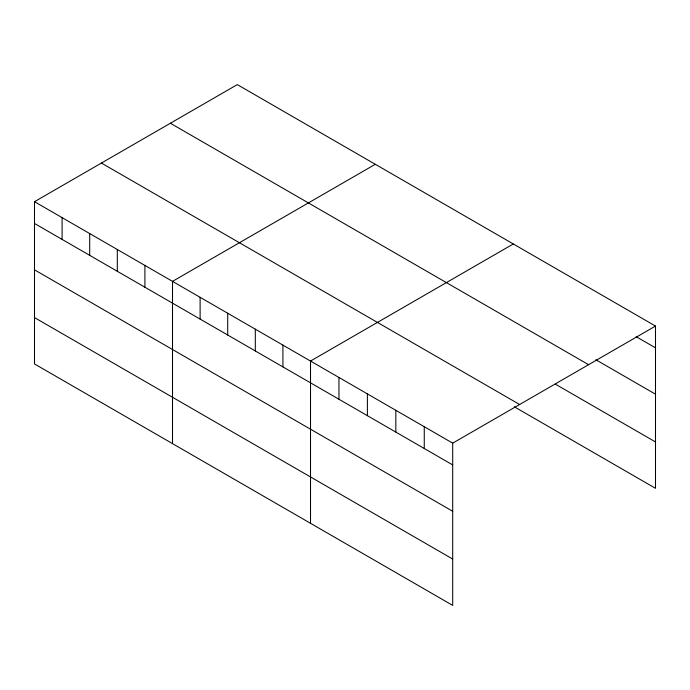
<?xml version="1.0" encoding="UTF-8"?>
<svg xmlns="http://www.w3.org/2000/svg" width="690" height="690" viewBox="0 0 690 690"><rect width="100%" height="100%" fill="white"/><g stroke="black" fill="none" stroke-linecap="round" stroke-linejoin="round"><path stroke-width="1.03" d="M34.5 201.696L452.7 443.144L452.7 605.389L34.5 363.94L34.5 201.696L237.3 84.611L655.5 326.06L655.5 488.304L514.231 406.746M375.3 164.289L172.509 281.373L172.509 443.618M513.308 243.967L310.517 361.051L310.517 523.296M452.7 443.144L655.5 326.06M636.232 336.72L655.5 347.838M595.875 359.766L655.5 394.197M170.37 123.243L588.579 364.691M555.51 384.227L655.5 441.954M101.421 163.056L519.63 404.504M34.5 223.474L452.7 464.922M34.5 269.833L452.7 511.281M34.5 317.59L452.7 559.038M424.264 426.722L424.264 448.509M395.827 410.3L395.827 432.087M367.39 393.887L367.39 415.665M338.954 377.464L338.954 399.251M282.917 345.112L282.917 366.899M255.309 329.173L255.309 350.96M227.709 313.243L227.709 335.021M200.109 297.304L200.109 319.091M144.909 265.434L144.909 287.221M117.309 249.495L117.309 271.282M89.7 233.565L89.7 255.343M62.1 217.626L62.1 239.413"/></g></svg>
